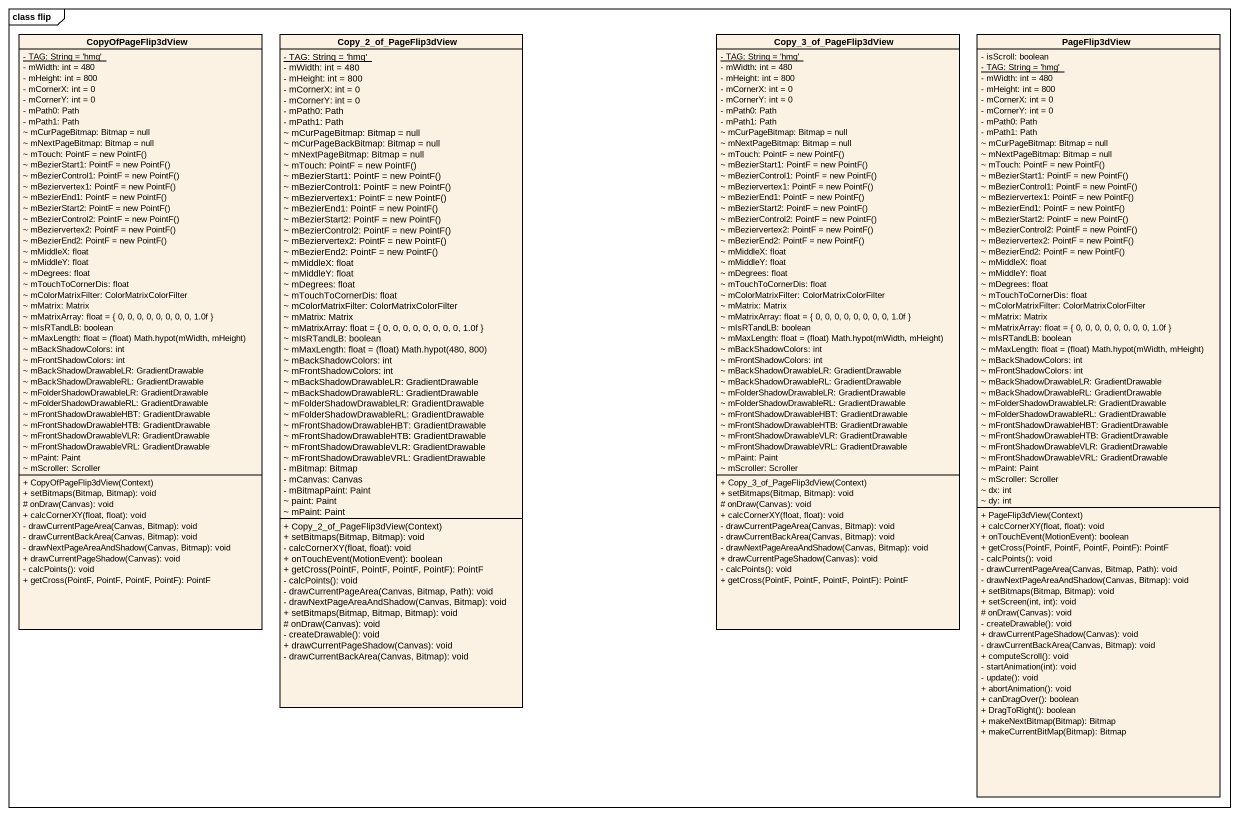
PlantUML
@startuml
mainframe class flip
hide circle
hide empty members
skinparam classAttributeIconSize 0
class CopyOfPageFlip3dView {
  {static} - TAG: String = 'hmg'
  - mWidth: int = 480
  - mHeight: int = 800
  - mCornerX: int = 0
  - mCornerY: int = 0
  - mPath0: Path
  - mPath1: Path
  ~ mCurPageBitmap: Bitmap = null
  ~ mNextPageBitmap: Bitmap = null
  {field} ~ mTouch: PointF = new PointF()
  {field} ~ mBezierStart1: PointF = new PointF()
  {field} ~ mBezierControl1: PointF = new PointF()
  {field} ~ mBeziervertex1: PointF = new PointF()
  {field} ~ mBezierEnd1: PointF = new PointF()
  {field} ~ mBezierStart2: PointF = new PointF()
  {field} ~ mBezierControl2: PointF = new PointF()
  {field} ~ mBeziervertex2: PointF = new PointF()
  {field} ~ mBezierEnd2: PointF = new PointF()
  ~ mMiddleX: float
  ~ mMiddleY: float
  ~ mDegrees: float
  ~ mTouchToCornerDis: float
  ~ mColorMatrixFilter: ColorMatrixColorFilter
  ~ mMatrix: Matrix
  ~ mMatrixArray: float = { 0, 0, 0, 0, 0, 0, 0, 0, 1.0f }
  ~ mIsRTandLB: boolean
  {field} ~ mMaxLength: float = (float) Math.hypot(mWidth, mHeight)
  ~ mBackShadowColors: int
  ~ mFrontShadowColors: int
  ~ mBackShadowDrawableLR: GradientDrawable
  ~ mBackShadowDrawableRL: GradientDrawable
  ~ mFolderShadowDrawableLR: GradientDrawable
  ~ mFolderShadowDrawableRL: GradientDrawable
  ~ mFrontShadowDrawableHBT: GradientDrawable
  ~ mFrontShadowDrawableHTB: GradientDrawable
  ~ mFrontShadowDrawableVLR: GradientDrawable
  ~ mFrontShadowDrawableVRL: GradientDrawable
  ~ mPaint: Paint
  ~ mScroller: Scroller
  + CopyOfPageFlip3dView(Context)
  + setBitmaps(Bitmap, Bitmap): void
  # onDraw(Canvas): void
  + calcCornerXY(float, float): void
  - drawCurrentPageArea(Canvas, Bitmap): void
  - drawCurrentBackArea(Canvas, Bitmap): void
  - drawNextPageAreaAndShadow(Canvas, Bitmap): void
  + drawCurrentPageShadow(Canvas): void
  - calcPoints(): void
  + getCross(PointF, PointF, PointF, PointF): PointF
}
class Copy_2_of_PageFlip3dView {
  {static} - TAG: String = 'hmg'
  - mWidth: int = 480
  - mHeight: int = 800
  - mCornerX: int = 0
  - mCornerY: int = 0
  - mPath0: Path
  - mPath1: Path
  ~ mCurPageBitmap: Bitmap = null
  ~ mCurPageBackBitmap: Bitmap = null
  ~ mNextPageBitmap: Bitmap = null
  {field} ~ mTouch: PointF = new PointF()
  {field} ~ mBezierStart1: PointF = new PointF()
  {field} ~ mBezierControl1: PointF = new PointF()
  {field} ~ mBeziervertex1: PointF = new PointF()
  {field} ~ mBezierEnd1: PointF = new PointF()
  {field} ~ mBezierStart2: PointF = new PointF()
  {field} ~ mBezierControl2: PointF = new PointF()
  {field} ~ mBeziervertex2: PointF = new PointF()
  {field} ~ mBezierEnd2: PointF = new PointF()
  ~ mMiddleX: float
  ~ mMiddleY: float
  ~ mDegrees: float
  ~ mTouchToCornerDis: float
  ~ mColorMatrixFilter: ColorMatrixColorFilter
  ~ mMatrix: Matrix
  ~ mMatrixArray: float = { 0, 0, 0, 0, 0, 0, 0, 0, 1.0f }
  ~ mIsRTandLB: boolean
  {field} ~ mMaxLength: float = (float) Math.hypot(480, 800)
  ~ mBackShadowColors: int
  ~ mFrontShadowColors: int
  ~ mBackShadowDrawableLR: GradientDrawable
  ~ mBackShadowDrawableRL: GradientDrawable
  ~ mFolderShadowDrawableLR: GradientDrawable
  ~ mFolderShadowDrawableRL: GradientDrawable
  ~ mFrontShadowDrawableHBT: GradientDrawable
  ~ mFrontShadowDrawableHTB: GradientDrawable
  ~ mFrontShadowDrawableVLR: GradientDrawable
  ~ mFrontShadowDrawableVRL: GradientDrawable
  - mBitmap: Bitmap
  - mCanvas: Canvas
  - mBitmapPaint: Paint
  ~ paint: Paint
  ~ mPaint: Paint
  + Copy_2_of_PageFlip3dView(Context)
  + setBitmaps(Bitmap, Bitmap): void
  - calcCornerXY(float, float): void
  + onTouchEvent(MotionEvent): boolean
  + getCross(PointF, PointF, PointF, PointF): PointF
  - calcPoints(): void
  - drawCurrentPageArea(Canvas, Bitmap, Path): void
  - drawNextPageAreaAndShadow(Canvas, Bitmap): void
  + setBitmaps(Bitmap, Bitmap, Bitmap): void
  # onDraw(Canvas): void
  - createDrawable(): void
  + drawCurrentPageShadow(Canvas): void
  - drawCurrentBackArea(Canvas, Bitmap): void
}
class Copy_3_of_PageFlip3dView {
  {static} - TAG: String = 'hmg'
  - mWidth: int = 480
  - mHeight: int = 800
  - mCornerX: int = 0
  - mCornerY: int = 0
  - mPath0: Path
  - mPath1: Path
  ~ mCurPageBitmap: Bitmap = null
  ~ mNextPageBitmap: Bitmap = null
  {field} ~ mTouch: PointF = new PointF()
  {field} ~ mBezierStart1: PointF = new PointF()
  {field} ~ mBezierControl1: PointF = new PointF()
  {field} ~ mBeziervertex1: PointF = new PointF()
  {field} ~ mBezierEnd1: PointF = new PointF()
  {field} ~ mBezierStart2: PointF = new PointF()
  {field} ~ mBezierControl2: PointF = new PointF()
  {field} ~ mBeziervertex2: PointF = new PointF()
  {field} ~ mBezierEnd2: PointF = new PointF()
  ~ mMiddleX: float
  ~ mMiddleY: float
  ~ mDegrees: float
  ~ mTouchToCornerDis: float
  ~ mColorMatrixFilter: ColorMatrixColorFilter
  ~ mMatrix: Matrix
  ~ mMatrixArray: float = { 0, 0, 0, 0, 0, 0, 0, 0, 1.0f }
  ~ mIsRTandLB: boolean
  {field} ~ mMaxLength: float = (float) Math.hypot(mWidth, mHeight)
  ~ mBackShadowColors: int
  ~ mFrontShadowColors: int
  ~ mBackShadowDrawableLR: GradientDrawable
  ~ mBackShadowDrawableRL: GradientDrawable
  ~ mFolderShadowDrawableLR: GradientDrawable
  ~ mFolderShadowDrawableRL: GradientDrawable
  ~ mFrontShadowDrawableHBT: GradientDrawable
  ~ mFrontShadowDrawableHTB: GradientDrawable
  ~ mFrontShadowDrawableVLR: GradientDrawable
  ~ mFrontShadowDrawableVRL: GradientDrawable
  ~ mPaint: Paint
  ~ mScroller: Scroller
  + Copy_3_of_PageFlip3dView(Context)
  + setBitmaps(Bitmap, Bitmap): void
  # onDraw(Canvas): void
  + calcCornerXY(float, float): void
  - drawCurrentPageArea(Canvas, Bitmap): void
  - drawCurrentBackArea(Canvas, Bitmap): void
  - drawNextPageAreaAndShadow(Canvas, Bitmap): void
  + drawCurrentPageShadow(Canvas): void
  - calcPoints(): void
  + getCross(PointF, PointF, PointF, PointF): PointF
}
class PageFlip3dView {
  - isScroll: boolean
  {static} - TAG: String = 'hmg'
  - mWidth: int = 480
  - mHeight: int = 800
  - mCornerX: int = 0
  - mCornerY: int = 0
  - mPath0: Path
  - mPath1: Path
  ~ mCurPageBitmap: Bitmap = null
  ~ mNextPageBitmap: Bitmap = null
  {field} ~ mTouch: PointF = new PointF()
  {field} ~ mBezierStart1: PointF = new PointF()
  {field} ~ mBezierControl1: PointF = new PointF()
  {field} ~ mBeziervertex1: PointF = new PointF()
  {field} ~ mBezierEnd1: PointF = new PointF()
  {field} ~ mBezierStart2: PointF = new PointF()
  {field} ~ mBezierControl2: PointF = new PointF()
  {field} ~ mBeziervertex2: PointF = new PointF()
  {field} ~ mBezierEnd2: PointF = new PointF()
  ~ mMiddleX: float
  ~ mMiddleY: float
  ~ mDegrees: float
  ~ mTouchToCornerDis: float
  ~ mColorMatrixFilter: ColorMatrixColorFilter
  ~ mMatrix: Matrix
  ~ mMatrixArray: float = { 0, 0, 0, 0, 0, 0, 0, 0, 1.0f }
  ~ mIsRTandLB: boolean
  {field} ~ mMaxLength: float = (float) Math.hypot(mWidth, mHeight)
  ~ mBackShadowColors: int
  ~ mFrontShadowColors: int
  ~ mBackShadowDrawableLR: GradientDrawable
  ~ mBackShadowDrawableRL: GradientDrawable
  ~ mFolderShadowDrawableLR: GradientDrawable
  ~ mFolderShadowDrawableRL: GradientDrawable
  ~ mFrontShadowDrawableHBT: GradientDrawable
  ~ mFrontShadowDrawableHTB: GradientDrawable
  ~ mFrontShadowDrawableVLR: GradientDrawable
  ~ mFrontShadowDrawableVRL: GradientDrawable
  ~ mPaint: Paint
  ~ mScroller: Scroller
  ~ dx: int
  ~ dy: int
  + PageFlip3dView(Context)
  + calcCornerXY(float, float): void
  + onTouchEvent(MotionEvent): boolean
  + getCross(PointF, PointF, PointF, PointF): PointF
  - calcPoints(): void
  - drawCurrentPageArea(Canvas, Bitmap, Path): void
  - drawNextPageAreaAndShadow(Canvas, Bitmap): void
  + setBitmaps(Bitmap, Bitmap): void
  + setScreen(int, int): void
  # onDraw(Canvas): void
  - createDrawable(): void
  + drawCurrentPageShadow(Canvas): void
  - drawCurrentBackArea(Canvas, Bitmap): void
  + computeScroll(): void
  - startAnimation(int): void
  - update(): void
  + abortAnimation(): void
  + canDragOver(): boolean
  + DragToRight(): boolean
  + makeNextBitmap(Bitmap): Bitmap
  + makeCurrentBitMap(Bitmap): Bitmap
}
@enduml
